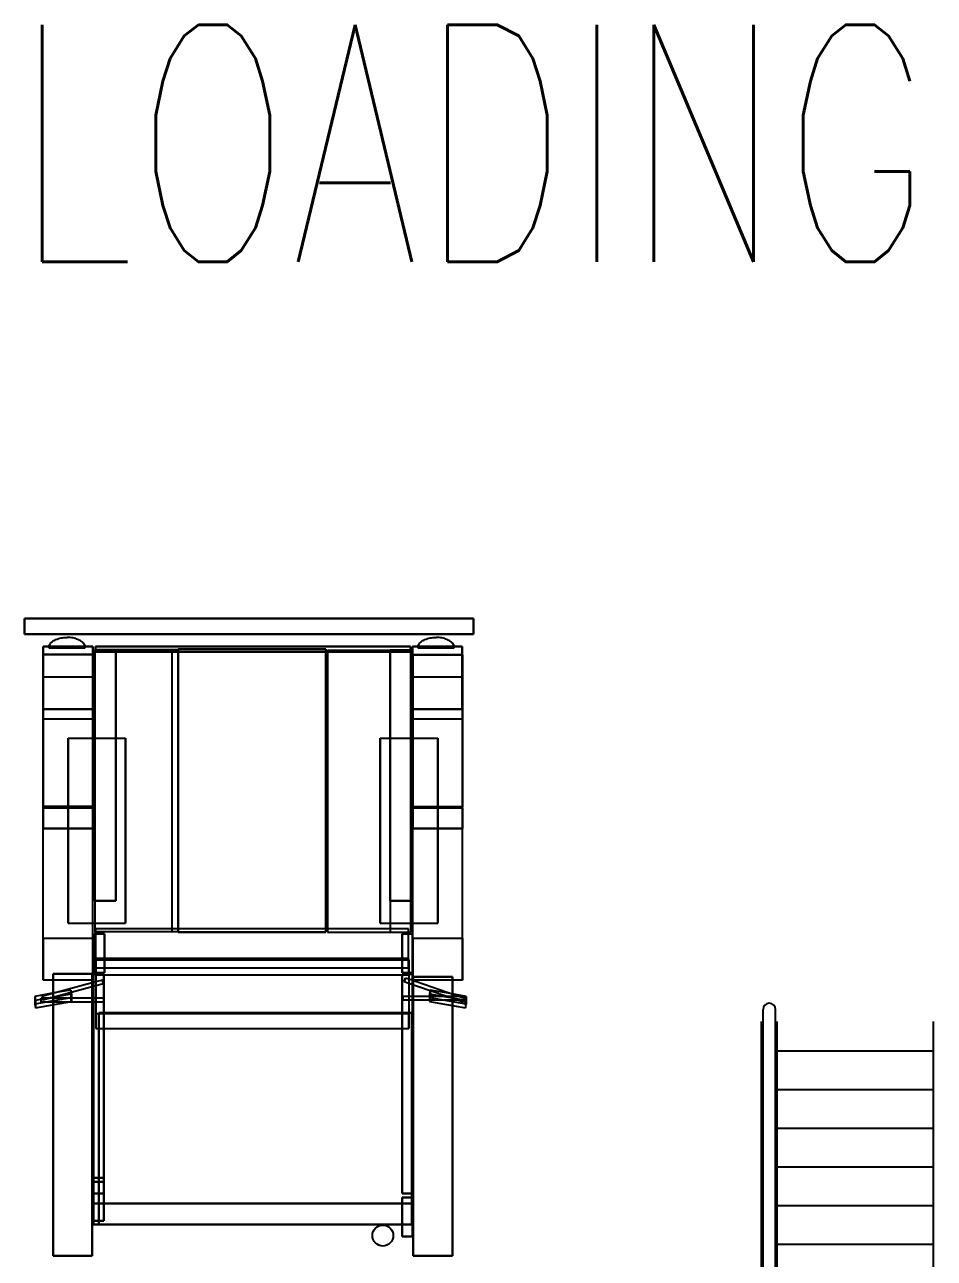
# Model space of a CAD drawing. Header units: inches. Extents: x -430764 to 256483, y 7374 to 217374.
# Drawn here: x -299606 to -293851, y 118949 to 126751 of the extents above; entities that cross this region are included whole.
import ezdxf
from ezdxf.enums import TextEntityAlignment as Align

# ---------------------------------------------------------------- set-up
doc = ezdxf.new("R2010")
doc.units = ezdxf.units.IN
doc.header["$MEASUREMENT"] = 0
doc.layers.add('Labels', color=7, linetype='Continuous', lineweight=5)
doc.layers.add('UNLOADINGAREA-EMBED 1_DWG$0$DwgTemplate', color=7, linetype='Continuous')
doc.styles.add('HZTXT', font='simplexs.shx', dxfattribs={"width": 0.7, "bigfont": 'hztxt.shx'})

msp = doc.modelspace()

# ---------------------------------------------------------------- linework, layer by layer
at = {"layer": 'UNLOADINGAREA-EMBED 1_DWG$0$DwgTemplate', "color": 252, "linetype": 'Continuous'}
for p, q in [((-299605.61167, 122896.46719), (-299605.61167, 122995.52719)), ((-296766.02167, 122995.52719), (-299605.61167, 122995.52719)), ((-299605.61167, 122995.52719), (-296766.02167, 122995.52719)), ((-299605.61167, 122995.52719), (-299605.61167, 122896.46719)), ((-296766.02167, 122995.52719), (-296766.02167, 122896.46719)), ((-296766.02167, 122896.46719), (-296766.02167, 122995.52719)), ((-299605.61167, 122896.46719), (-296766.02167, 122896.46719)), ((-296766.02167, 122896.46719), (-299605.61167, 122896.46719)), ((-299174.40167, 122818.07719), (-299488.09167, 122818.07719)), ((-299488.09167, 122818.07719), (-299174.40167, 122818.07719)), ((-299488.09167, 122421.83719), (-299488.09167, 122818.07719)), ((-299488.09167, 122818.07719), (-299488.09167, 122768.54719)), ((-299221.85167, 122809.88719), (-299452.99167, 122809.88719)), ((-299452.99167, 122809.88719), (-299337.42167, 122809.88719)), ((-299337.42167, 122809.88719), (-299221.85167, 122809.88719)), ((-299174.40167, 122768.54719), (-299174.40167, 122818.07719)), ((-299174.40167, 122818.07719), (-299174.40167, 122421.83719)), ((-298673.27767, 122797.45919), (-299161.97367, 122797.45919)), ((-299161.97367, 122797.45919), (-299161.97367, 121014.37919)), ((-298634.64167, 122797.45919), (-299161.97367, 122797.45919)), ((-299156.85167, 122785.05719), (-299156.85167, 122818.07719)), ((-299156.85167, 122818.07719), (-297165.25167, 122818.07719)), ((-297165.25167, 122818.07719), (-299156.85167, 122818.07719)), ((-299156.85167, 122818.07719), (-299156.85167, 122797.45919)), ((-299156.85167, 122797.45919), (-299156.85167, 122785.05719)), ((-298673.27767, 121014.37919), (-298673.27767, 122797.45919)), ((-298633.65367, 122797.45919), (-298673.27767, 122797.45919)), ((-298634.64167, 122800.52719), (-298634.64167, 121011.33719)), ((-298634.64167, 121032.95619), (-298634.64167, 122800.52719)), ((-298634.64167, 122800.52719), (-297699.81167, 122800.52719)), ((-297699.81167, 122800.52719), (-298634.64167, 122800.52719)), ((-298633.65367, 122797.45919), (-298634.64167, 122797.45919)), ((-298633.65367, 121014.37919), (-298633.65367, 122797.45919)), ((-298633.65367, 122797.45919), (-298633.65367, 121014.37919)), ((-297699.81167, 121011.33719), (-297699.81167, 122800.52719)), ((-297699.81167, 122800.52719), (-297699.81167, 121032.95619)), ((-297165.25167, 122785.05719), (-297165.25167, 122818.07719)), ((-297165.25167, 122818.07719), (-297165.25167, 122785.05719)), ((-297151.86167, 122818.07719), (-297151.86167, 122421.83719)), ((-296838.17167, 122818.07719), (-297151.86167, 122818.07719)), ((-297151.86167, 122818.07719), (-296838.17167, 122818.07719)), ((-297151.86167, 122421.83719), (-297151.86167, 122818.07719)), ((-296887.70167, 122809.88719), (-297118.84167, 122809.88719)), ((-297118.84167, 122809.88719), (-297003.27167, 122809.88719)), ((-297003.27167, 122809.88719), (-296887.70167, 122809.88719)), ((-296838.17167, 122818.07719), (-296838.17167, 122421.83719)), ((-296838.17167, 122766.46719), (-296838.17167, 122818.07719)), ((-299488.09167, 122768.54719), (-299174.40167, 122768.54719)), ((-299174.40167, 122768.54719), (-299488.09167, 122768.54719)), ((-299488.09167, 122768.54719), (-299488.09167, 122421.83719)), ((-299488.09167, 121806.80719), (-299488.09167, 122768.54719)), ((-299488.09167, 122768.54719), (-299488.09167, 121806.80719)), ((-299174.40167, 121806.80719), (-299174.40167, 122768.54719)), ((-299174.40167, 122421.83719), (-299174.40167, 122768.54719)), ((-299174.40167, 122768.54719), (-299174.40167, 121806.80719)), ((-299161.92167, 121210.36719), (-299161.92167, 122795.45719)), ((-299161.92167, 122795.45719), (-299161.92167, 121210.36719)), ((-299029.84167, 122795.45719), (-299161.92167, 122795.45719)), ((-299161.92167, 122795.45719), (-299029.84167, 122795.45719)), ((-299156.85167, 122785.05719), (-297699.81167, 122785.05719)), ((-297165.25167, 122785.05719), (-299156.85167, 122785.05719)), ((-299029.84167, 121210.36719), (-299029.84167, 122795.45719)), ((-299029.84167, 122795.45719), (-299029.84167, 121210.36719)), ((-297699.81167, 122785.05719), (-297690.51667, 122785.05719)), ((-297690.51667, 121032.95619), (-297690.51667, 122795.39219)), ((-297690.51667, 122795.39219), (-297690.51667, 121012.31219)), ((-297690.51667, 122795.39219), (-297294.27667, 122795.39219)), ((-297690.51667, 122795.39219), (-297167.16079, 122795.39219)), ((-297690.51667, 122785.05719), (-297167.16079, 122785.05719)), ((-297294.27667, 122795.39219), (-297162.19667, 122795.39219)), ((-297294.27667, 122795.39219), (-297294.27667, 121012.31219)), ((-297294.21167, 122795.45719), (-297165.25167, 122795.45719)), ((-297162.13167, 122795.45719), (-297294.21167, 122795.45719)), ((-297294.21167, 121210.36719), (-297294.21167, 122795.45719)), ((-297294.21167, 122795.45719), (-297294.21167, 121210.36719)), ((-297167.16079, 122795.39219), (-297165.25167, 122795.39219)), ((-297167.16079, 122785.05719), (-297165.25167, 122785.05719)), ((-297165.25167, 122795.45719), (-297162.13167, 122795.45719)), ((-297165.25167, 122795.39219), (-297162.19667, 122795.39219)), ((-297162.19667, 121012.31219), (-297162.19667, 122795.39219)), ((-297162.13167, 122795.45719), (-297162.13167, 121210.36719)), ((-297162.13167, 121210.36719), (-297162.13167, 122795.45719)), ((-296836.09167, 122766.46719), (-297149.78167, 122766.46719)), ((-297149.78167, 122766.46719), (-296836.09167, 122766.46719)), ((-297149.78167, 121804.85719), (-297149.78167, 122766.46719)), ((-297149.78167, 122766.46719), (-297149.78167, 121804.85719)), ((-296838.17167, 122421.83719), (-296838.17167, 122766.46719)), ((-296836.09167, 122766.46719), (-296836.09167, 121804.85719)), ((-296836.09167, 121804.85719), (-296836.09167, 122766.46719)), ((-299488.03967, 122359.94419), (-299488.03967, 122624.10419)), ((-299174.40167, 122624.10419), (-299488.03967, 122624.10419)), ((-299488.03967, 121806.80719), (-299488.03967, 122624.10419)), ((-299174.34967, 122624.10419), (-299174.40167, 122624.10419)), ((-299174.34967, 122359.94419), (-299174.34967, 122624.10419)), ((-299174.34967, 120708.94419), (-299174.34967, 122624.10419)), ((-296836.11767, 122624.10419), (-297149.80767, 122624.10419)), ((-297149.80767, 122359.94419), (-297149.80767, 122624.10419)), ((-297149.80767, 122421.83719), (-297149.80767, 122624.10419)), ((-296836.11767, 122359.94419), (-296836.11767, 122624.10419)), ((-296836.11767, 121804.85719), (-296836.11767, 122624.10419)), ((-299174.40167, 122421.83719), (-299488.09167, 122421.83719)), ((-299488.09167, 122421.83719), (-299174.40167, 122421.83719)), ((-296838.17167, 122421.83719), (-297151.86167, 122421.83719)), ((-297151.86167, 122421.83719), (-297149.78167, 122421.83719)), ((-297149.80767, 120708.94419), (-297149.80767, 122421.83719)), ((-297149.78167, 122421.83719), (-296838.17167, 122421.83719)), ((-299488.03967, 122359.94419), (-299174.34967, 122359.94419)), ((-299488.03967, 120973.10419), (-299488.03967, 122359.94419)), ((-299174.34967, 120973.10419), (-299174.34967, 122359.94419)), ((-297149.80767, 122359.94419), (-296836.11767, 122359.94419)), ((-297149.80767, 120973.10419), (-297149.80767, 122359.94419)), ((-296836.11767, 120973.10419), (-296836.11767, 122359.94419)), ((-299331.18167, 122239.18719), (-299331.18167, 121069.18719)), ((-299331.18167, 121069.18719), (-299331.18167, 122239.18719)), ((-299331.18167, 122239.18719), (-299174.34967, 122239.18719)), ((-299174.34967, 122239.18719), (-299161.97367, 122239.18719)), ((-299161.97367, 122239.18719), (-298967.96167, 122239.18719)), ((-298967.96167, 122239.18719), (-298967.96167, 121069.18719)), ((-298967.96167, 121069.18719), (-298967.96167, 122239.18719)), ((-297356.22167, 122239.18719), (-297356.22167, 121069.18719)), ((-297356.22167, 121069.18719), (-297356.22167, 122239.18719)), ((-297356.22167, 122239.18719), (-297162.13167, 122239.18719)), ((-297162.13167, 122239.18719), (-297149.80767, 122239.18719)), ((-297149.80767, 122239.18719), (-296993.00167, 122239.18719)), ((-296993.00167, 122239.18719), (-296993.00167, 121069.18719)), ((-296993.00167, 121069.18719), (-296993.00167, 122239.18719)), ((-299488.09167, 121806.80719), (-299174.40167, 121806.80719)), ((-299174.40167, 121806.80719), (-299488.09167, 121806.80719)), ((-299174.40167, 121798.61719), (-299488.09167, 121798.61719)), ((-299488.09167, 121798.61719), (-299488.09167, 121666.53719)), ((-299488.09167, 121798.61719), (-299174.40167, 121798.61719)), ((-299488.09167, 121666.53719), (-299488.09167, 121798.61719)), ((-299488.03967, 121798.61719), (-299488.03967, 121806.80719)), ((-299488.03967, 121676.50345), (-299488.03967, 121798.61719)), ((-299174.40167, 121798.61719), (-299174.40167, 121666.53719)), ((-299174.40167, 121676.50345), (-299174.40167, 121798.61719)), ((-296836.09167, 121804.85719), (-297149.78167, 121804.85719)), ((-297149.78167, 121804.85719), (-296836.09167, 121804.85719)), ((-296836.09167, 121798.61719), (-297149.78167, 121798.61719)), ((-297149.78167, 121798.61719), (-296836.09167, 121798.61719)), ((-297149.78167, 121798.61719), (-297149.78167, 121676.50345)), ((-297149.78167, 121666.53719), (-297149.78167, 121798.61719)), ((-296836.11767, 121798.61719), (-296836.11767, 121804.85719)), ((-296836.11767, 121676.50345), (-296836.11767, 121798.61719)), ((-296836.09167, 121798.61719), (-296836.09167, 121666.53719)), ((-296836.09167, 121666.53719), (-296836.09167, 121798.61719)), ((-299174.40167, 121666.53719), (-299488.09167, 121666.53719)), ((-299488.09167, 121666.53719), (-299488.03967, 121666.53719)), ((-299488.03967, 120708.94419), (-299488.03967, 121676.50345)), ((-299488.03967, 121666.53719), (-299174.40167, 121666.53719)), ((-299174.40167, 121666.53719), (-299174.40167, 121676.50345)), ((-297149.78167, 121676.50345), (-297149.78167, 121666.53719)), ((-297149.78167, 121666.53719), (-296836.11767, 121666.53719)), ((-296836.09167, 121666.53719), (-297149.78167, 121666.53719)), ((-296836.11767, 120708.94419), (-296836.11767, 121676.50345)), ((-296836.11767, 121666.53719), (-296836.09167, 121666.53719)), ((-299161.92167, 121210.36719), (-299029.84167, 121210.36719)), ((-299029.84167, 121210.36719), (-299161.92167, 121210.36719)), ((-297162.19667, 121210.36719), (-297294.21167, 121210.36719)), ((-297294.21167, 121210.36719), (-297162.13167, 121210.36719)), ((-297162.13167, 121210.36719), (-297162.19667, 121210.36719)), ((-299331.18167, 121069.18719), (-299174.34967, 121069.18719)), ((-299174.34967, 121069.18719), (-299161.97367, 121069.18719)), ((-299161.97367, 121069.18719), (-298967.96167, 121069.18719)), ((-298673.27767, 121014.37919), (-299161.97367, 121014.37919)), ((-299157.83967, 121014.37919), (-299161.97367, 121014.37919)), ((-297176.63967, 121032.95619), (-299157.83967, 121032.95619)), ((-299157.83967, 121032.95619), (-299157.83967, 120785.30619)), ((-299157.83967, 120846.18682), (-299157.83967, 121032.95619)), ((-298633.65367, 121014.37919), (-299157.83967, 121014.37919)), ((-298633.65367, 121014.37919), (-298673.27767, 121014.37919)), ((-298634.64167, 121011.33719), (-298634.64167, 121032.95619)), ((-298634.64167, 121011.33719), (-297699.81167, 121011.33719)), ((-297699.81167, 121011.33719), (-298634.64167, 121011.33719)), ((-297699.81167, 121032.95619), (-297699.81167, 121011.33719)), ((-297690.51667, 121012.31219), (-297690.51667, 121032.95619)), ((-297690.51667, 121012.31219), (-297176.63967, 121012.31219)), ((-297690.51667, 121012.31219), (-297294.27667, 121012.31219)), ((-297356.22167, 121069.18719), (-297162.19667, 121069.18719)), ((-297294.27667, 121012.31219), (-297162.19667, 121012.31219)), ((-297176.63967, 120846.18682), (-297176.63967, 121032.95619)), ((-297176.63967, 120785.30619), (-297176.63967, 121032.95619)), ((-297176.63967, 121012.31219), (-297162.19667, 121012.31219)), ((-297162.19667, 121069.18719), (-297149.80767, 121069.18719)), ((-297149.80767, 121069.18719), (-296993.00167, 121069.18719)), ((-299488.03967, 120973.10419), (-299174.34967, 120973.10419)), ((-299488.03967, 120973.10419), (-299488.03967, 120708.94419)), ((-299174.34967, 120973.10419), (-299174.34967, 120708.94419)), ((-299166.08167, 121001.97719), (-299100.04167, 121001.97719)), ((-299166.08167, 121001.97719), (-299166.08167, 120754.32719)), ((-299157.83967, 121001.97719), (-299166.08167, 121001.97719)), ((-299166.08167, 120754.32719), (-299166.08167, 121001.97719)), ((-299100.04167, 121001.97719), (-299157.83967, 121001.97719)), ((-299100.04167, 120754.32719), (-299100.04167, 121001.97719)), ((-299100.04167, 121001.97719), (-299100.04167, 120754.32719)), ((-297217.90167, 120754.32719), (-297217.90167, 121001.97719)), ((-297176.63967, 121001.97719), (-297217.90167, 121001.97719)), ((-297217.90167, 121001.97719), (-297151.86167, 121001.97719)), ((-297217.90167, 121001.97719), (-297217.90167, 120754.32719)), ((-297151.86167, 121001.97719), (-297176.63967, 121001.97719)), ((-297151.86167, 121001.97719), (-297151.86167, 120754.32719)), ((-297151.86167, 120754.32719), (-297151.86167, 121001.97719)), ((-297149.80767, 120973.10419), (-297149.80767, 120708.94419)), ((-297149.80767, 120973.10419), (-296836.11767, 120973.10419)), ((-296836.11767, 120973.10419), (-296836.11767, 120708.94419)), ((-299157.83967, 120846.18682), (-299157.83967, 120839.99557)), ((-297176.63967, 120846.18682), (-299157.83967, 120846.18682)), ((-297176.63967, 120839.99557), (-297176.63967, 120846.18682)), ((-299157.83967, 120839.99557), (-297176.63967, 120839.99557)), ((-299157.83967, 120839.99557), (-299157.83967, 120785.87318)), ((-299157.83967, 120785.87318), (-299157.83967, 120785.30619)), ((-299157.83967, 120785.30619), (-297176.63967, 120785.30619)), ((-299155.78567, 120834.08053), (-299155.78567, 120822.25518)), ((-299155.78567, 120834.08053), (-299155.78567, 120741.00069)), ((-297176.63967, 120834.08053), (-299155.78567, 120834.08053)), ((-299155.78567, 120822.25518), (-299155.78567, 120495.27769)), ((-297176.63967, 120839.99557), (-297176.63967, 120822.25518)), ((-297174.58567, 120834.08053), (-297176.63967, 120834.08053)), ((-297176.63967, 120822.25518), (-297176.63967, 120785.30619)), ((-297174.58567, 120741.00069), (-297174.58567, 120834.08053)), ((-297174.58567, 120834.08053), (-297174.58567, 120605.75669)), ((-299426.08167, 120708.94419), (-299488.03967, 120708.94419)), ((-299155.78567, 120697.05119), (-299459.88045, 120615.56929)), ((-299426.08167, 120748.21719), (-299426.08167, 118965.00719)), ((-299426.08167, 120709.5858), (-299426.08167, 120748.21719)), ((-299178.43167, 120748.21719), (-299426.08167, 120748.21719)), ((-299426.08167, 120748.21719), (-299178.43167, 120748.21719)), ((-299426.08167, 120626.237), (-299426.08167, 120709.5858)), ((-299178.43167, 120708.94419), (-299426.08167, 120708.94419)), ((-299178.43167, 120748.21719), (-299178.43167, 120709.5858)), ((-299178.43167, 118965.00719), (-299178.43167, 120748.21719)), ((-299178.43167, 120709.5858), (-299178.43167, 120690.98322)), ((-299174.34967, 120708.94419), (-299178.43167, 120708.94419)), ((-299178.43167, 120690.98322), (-299178.43167, 120665.34461)), ((-299170.24167, 120746.13719), (-299104.20167, 120746.13719)), ((-299170.24167, 119359.29719), (-299170.24167, 120746.13719)), ((-299155.78567, 120746.13719), (-299170.24167, 120746.13719)), ((-299170.24167, 120746.13719), (-299170.24167, 120693.17772)), ((-299170.24167, 119458.35719), (-299170.24167, 120746.13719)), ((-299170.24167, 120746.13719), (-299170.24167, 120693.17772)), ((-299170.24167, 120693.17772), (-299170.24167, 120667.53911)), ((-299170.24167, 120693.17772), (-299170.24167, 120667.53911)), ((-299100.04167, 120754.32719), (-299166.08167, 120754.32719)), ((-299166.08167, 120754.32719), (-299155.78567, 120754.32719)), ((-299155.78567, 120754.32719), (-299100.04167, 120754.32719)), ((-299104.20167, 120746.13719), (-299155.78567, 120746.13719)), ((-299155.78567, 120741.00069), (-297174.58567, 120741.00069)), ((-299155.78567, 120741.00069), (-299155.78567, 120402.19785)), ((-299114.14427, 120708.20897), (-299155.78567, 120697.05119)), ((-299107.73462, 120684.28781), (-299114.14427, 120708.20897)), ((-299114.14427, 120708.20897), (-299110.93944, 120696.24839)), ((-299110.93944, 120696.24839), (-299107.73462, 120684.28781)), ((-299104.20167, 120746.13719), (-299104.20167, 119458.35719)), ((-299104.20167, 119433.52719), (-299104.20167, 120746.13719)), ((-299104.20167, 120746.13719), (-299104.20167, 119359.29719)), ((-299104.20167, 119458.35719), (-299104.20167, 120746.13719)), ((-297151.86167, 120754.32719), (-297217.90167, 120754.32719)), ((-297217.90167, 120754.32719), (-297174.58567, 120754.32719)), ((-297217.90167, 119359.29719), (-297217.90167, 120746.13719)), ((-297174.58567, 120746.13719), (-297217.90167, 120746.13719)), ((-297217.90167, 120746.13719), (-297217.90167, 119359.29719)), ((-297217.90167, 120746.13719), (-297151.86167, 120746.13719)), ((-297204.96412, 120697.76489), (-297196.90142, 120721.18065)), ((-297200.93277, 120709.47277), (-297204.96412, 120697.76489)), ((-297174.58567, 120687.30474), (-297204.96412, 120697.76489)), ((-297196.90142, 120721.18065), (-297200.93277, 120709.47277)), ((-297174.58567, 120713.49672), (-297196.90142, 120721.18065)), ((-297174.58567, 120754.32719), (-297151.86167, 120754.32719)), ((-297151.86167, 120746.13719), (-297174.58567, 120746.13719)), ((-297174.58567, 120741.00069), (-297174.58567, 120402.19785)), ((-296884.83245, 120613.72664), (-297174.58567, 120713.49672)), ((-297151.86167, 120746.13719), (-297151.86167, 119359.29719)), ((-297151.86167, 120705.67222), (-297151.86167, 120746.13719)), ((-297151.86167, 120679.48024), (-297151.86167, 120705.67222)), ((-297147.70167, 120708.94419), (-297149.80767, 120708.94419)), ((-297147.70167, 120711.36651), (-297147.70167, 120728.58719)), ((-296900.05167, 120728.58719), (-297147.70167, 120728.58719)), ((-297147.70167, 120728.58719), (-296900.05167, 120728.58719)), ((-297147.70167, 120728.58719), (-297147.70167, 118964.09719)), ((-297147.70167, 120704.23981), (-297147.70167, 120711.36651)), ((-296900.05167, 120708.94419), (-297147.70167, 120708.94419)), ((-297147.70167, 120678.04784), (-297147.70167, 120704.23981)), ((-296900.05167, 120728.58719), (-296900.05167, 120711.36651)), ((-296900.05167, 118964.09719), (-296900.05167, 120728.58719)), ((-296900.05167, 120711.36651), (-296900.05167, 120621.14473)), ((-296836.11767, 120708.94419), (-296900.05167, 120708.94419)), ((-299408.62251, 120629.30381), (-299542.0981, 120605.85802)), ((-299537.79771, 120581.56206), (-299310.16924, 120621.54637)), ((-299459.88045, 120615.56929), (-299496.88273, 120605.65457)), ((-299312.38711, 120629.45138), (-299490.47308, 120581.73341)), ((-299426.08167, 120552.26165), (-299426.08167, 120626.237)), ((-299314.46964, 120645.84233), (-299408.62251, 120629.30381)), ((-299311.6055, 120629.66081), (-299314.46964, 120645.84233)), ((-299314.46964, 120645.84233), (-299314.46964, 120640.23101)), ((-299314.46964, 120640.23101), (-299314.46964, 120596.91832)), ((-299155.78567, 120671.41258), (-299312.38711, 120629.45138)), ((-299310.16924, 120621.54637), (-299311.6055, 120629.66081)), ((-299310.16924, 120621.54637), (-299310.16924, 120593.36769)), ((-299178.43167, 120665.34461), (-299178.43167, 120593.36769)), ((-299170.24167, 120667.53911), (-299170.24167, 120593.36769)), ((-299170.24167, 120667.53911), (-299170.24167, 120593.36769)), ((-299107.73462, 120684.28781), (-299155.78567, 120671.41258)), ((-297040.67339, 120641.19503), (-297174.58567, 120687.30474)), ((-297151.86167, 120605.75669), (-297151.86167, 120679.48024)), ((-297147.70167, 120605.75669), (-297147.70167, 120678.04784)), ((-297041.43016, 120641.4556), (-297044.9541, 120621.54637)), ((-297044.9541, 120621.54637), (-297044.9541, 120605.75669)), ((-297044.9541, 120621.54637), (-296817.32564, 120581.56206)), ((-297040.65371, 120645.84233), (-297041.43016, 120641.4556)), ((-296830.31192, 120568.76173), (-297040.67339, 120641.19503)), ((-296912.96252, 120623.4126), (-297040.65371, 120645.84233)), ((-297040.65371, 120645.84233), (-297040.65371, 120641.22547)), ((-297040.65371, 120641.22547), (-297040.65371, 120605.75669)), ((-296813.02524, 120605.85802), (-296912.96252, 120623.4126)), ((-296900.05167, 120621.14473), (-296900.05167, 120547.16938)), ((-296822.24922, 120592.17749), (-296884.83245, 120613.72664)), ((-299542.0981, 120605.85802), (-299537.79771, 120581.56206)), ((-299542.0981, 120605.85802), (-299542.0981, 120556.93401)), ((-299314.46964, 120596.91832), (-299542.0981, 120556.93401)), ((-299542.0981, 120556.93401), (-299537.79771, 120532.63806)), ((-299537.79771, 120581.56206), (-299537.79771, 120532.63806)), ((-299537.79771, 120532.63806), (-299310.16924, 120572.62236)), ((-299500.42867, 120593.36769), (-299500.42867, 120568.60269)), ((-299500.42867, 120568.60269), (-299500.42867, 120593.36769)), ((-299342.53056, 120593.36769), (-299500.42867, 120593.36769)), ((-299482.4454, 120568.60269), (-299500.42867, 120568.60269)), ((-299490.47308, 120581.73341), (-299496.88273, 120605.65457)), ((-299496.88273, 120605.65457), (-299493.6779, 120593.69399)), ((-299493.6779, 120593.69399), (-299490.47308, 120581.73341)), ((-299333.05302, 120568.60269), (-299482.4454, 120568.60269)), ((-299426.08167, 118965.00719), (-299426.08167, 120552.26165)), ((-299313.59719, 120593.36769), (-299342.53056, 120593.36769)), ((-299155.78567, 120568.60269), (-299333.05302, 120568.60269)), ((-299310.16924, 120572.62236), (-299314.46964, 120596.91832)), ((-299155.78567, 120593.36769), (-299313.59719, 120593.36769)), ((-299310.16924, 120593.36769), (-299310.16924, 120573.0229)), ((-299310.16924, 120573.0229), (-299310.16924, 120572.62236)), ((-299178.43167, 120593.36769), (-299178.43167, 120568.60269)), ((-299178.43167, 120568.60269), (-299178.43167, 118965.00719)), ((-299170.24167, 120593.36769), (-299170.24167, 120568.60269)), ((-299170.24167, 120593.36769), (-299170.24167, 120568.60269)), ((-299170.24167, 120568.60269), (-299170.24167, 119433.52719)), ((-299170.24167, 120568.60269), (-299170.24167, 119458.35719)), ((-299104.18867, 120593.36769), (-299155.78567, 120593.36769)), ((-299104.18867, 120568.60269), (-299155.78567, 120568.60269)), ((-299104.18867, 120593.36769), (-299104.18867, 120568.60269)), ((-299104.18867, 120568.60269), (-299104.18867, 120593.36769)), ((-297213.79367, 120605.75669), (-297213.79367, 120594.23881)), ((-297213.79367, 120580.99169), (-297213.79367, 120605.75669)), ((-296817.55367, 120605.75669), (-297213.79367, 120605.75669)), ((-297213.79367, 120594.23881), (-297213.79367, 120580.99169)), ((-297174.58567, 120580.99169), (-297213.79367, 120580.99169)), ((-297174.58567, 120605.75669), (-297174.58567, 120594.23881)), ((-297174.58567, 120594.23881), (-297174.58567, 120501.47719)), ((-297043.70007, 120580.99169), (-297174.58567, 120580.99169)), ((-297151.86167, 120580.99169), (-297151.86167, 120605.75669)), ((-297151.86167, 119359.29719), (-297151.86167, 120580.99169)), ((-297147.70167, 120580.99169), (-297147.70167, 120605.75669)), ((-297147.70167, 118964.09719), (-297147.70167, 120580.99169)), ((-297044.9541, 120605.75669), (-297044.9541, 120580.99169)), ((-297040.65371, 120596.91832), (-297044.9541, 120572.62236)), ((-297044.9541, 120580.99169), (-297044.9541, 120572.62236)), ((-297044.9541, 120572.62236), (-296817.32564, 120532.63806)), ((-296942.67209, 120580.99169), (-297043.70007, 120580.99169)), ((-297040.65371, 120605.75669), (-297040.65371, 120597.30726)), ((-297040.65371, 120597.30726), (-297040.65371, 120596.91832)), ((-296813.02524, 120556.93401), (-297040.65371, 120596.91832)), ((-296817.55367, 120580.99169), (-296942.67209, 120580.99169)), ((-296900.05167, 120547.16938), (-296900.05167, 118964.09719)), ((-296830.31192, 120568.76173), (-296822.24922, 120592.17749)), ((-296826.28057, 120580.46961), (-296830.31192, 120568.76173)), ((-296822.24922, 120592.17749), (-296826.28057, 120580.46961)), ((-296817.55367, 120605.75669), (-296817.55367, 120580.99169)), ((-296817.55367, 120580.99169), (-296817.55367, 120605.75669)), ((-296817.32564, 120581.56206), (-296813.02524, 120605.85802)), ((-296817.32564, 120581.56206), (-296817.32564, 120532.63806)), ((-296817.32564, 120532.63806), (-296813.02524, 120556.93401)), ((-296813.02524, 120605.85802), (-296813.02524, 120556.93401)), ((-299155.78567, 120495.27769), (-299155.78567, 120402.19785)), ((-299137.22167, 120495.27769), (-299155.78567, 120495.27769)), ((-299137.22167, 120501.47719), (-297156.02167, 120501.47719)), ((-299137.22167, 120501.47719), (-299137.22167, 119162.21719)), ((-299137.22167, 119162.21719), (-299137.22167, 120501.47719)), ((-297156.02167, 120501.47719), (-299137.22167, 120501.47719)), ((-297174.58567, 120495.27769), (-299137.22167, 120495.27769)), ((-297174.58567, 120501.47719), (-297174.58567, 120495.27769)), ((-297174.58567, 120402.19785), (-297174.58567, 120495.27769)), ((-297156.02167, 119162.21719), (-297156.02167, 120501.47719)), ((-297156.02167, 120501.47719), (-297156.02167, 119162.21719)), ((-294934.46597, 118566.82297), (-294934.46597, 120523.11227)), ((-294855.87837, 118566.82297), (-294855.87837, 120523.11227)), ((-299155.78567, 120402.19785), (-299137.22167, 120402.19785)), ((-299137.22167, 120402.19785), (-297174.58567, 120402.19785)), ((-294945.52767, 118665.71787), (-294945.52767, 120447.33343)), ((-294844.81667, 118665.71787), (-294844.81667, 120447.33343)), ((-293856.81667, 118665.71787), (-293856.81667, 120447.33343)), ((-294844.81667, 120260.32209), (-293856.81667, 120260.32209)), ((-294844.81667, 120015.78593), (-293856.81667, 120015.78593)), ((-294844.81667, 119771.24977), (-293856.81667, 119771.24977)), ((-294844.81667, 119526.71361), (-293856.81667, 119526.71361)), ((-299170.24167, 119458.35719), (-299137.22167, 119458.35719)), ((-299104.20167, 119458.35719), (-299170.24167, 119458.35719)), ((-299137.22167, 119458.35719), (-299104.20167, 119458.35719)), ((-299170.24167, 119433.52719), (-299104.20167, 119433.52719)), ((-299137.22167, 119433.52719), (-299170.24167, 119433.52719)), ((-299170.24167, 119433.52719), (-299170.24167, 119359.29719)), ((-299170.24167, 119185.87719), (-299170.24167, 119433.52719)), ((-299170.24167, 119433.52719), (-299170.24167, 119296.24719)), ((-299104.20167, 119433.52719), (-299137.22167, 119433.52719)), ((-299104.20167, 119433.52719), (-299104.20167, 119185.87719)), ((-299104.20167, 119185.87719), (-299104.20167, 119433.52719)), ((-299104.20167, 119359.29719), (-299104.20167, 119433.52719)), ((-299104.20167, 119359.29719), (-299170.24167, 119359.29719)), ((-299170.24167, 119359.29719), (-299104.20167, 119359.29719)), ((-299137.22167, 119296.24719), (-299170.24167, 119296.24719)), ((-299170.24167, 119296.24719), (-297156.02167, 119296.24719)), ((-299170.24167, 119296.24719), (-299170.24167, 119162.21719)), ((-299170.24167, 119162.21719), (-299170.24167, 119296.24719)), ((-299170.24167, 119296.24719), (-299170.24167, 119185.87719)), ((-297156.02167, 119296.24719), (-299137.22167, 119296.24719)), ((-297217.90167, 119359.29719), (-297156.02167, 119359.29719)), ((-297151.86167, 119359.29719), (-297217.90167, 119359.29719)), ((-297217.90167, 119334.46719), (-297151.86167, 119334.46719)), ((-297156.02167, 119334.46719), (-297217.90167, 119334.46719)), ((-297217.90167, 119334.46719), (-297217.90167, 119162.21719)), ((-297217.90167, 119086.81719), (-297217.90167, 119334.46719)), ((-297156.02167, 119359.29719), (-297151.86167, 119359.29719)), ((-297151.86167, 119334.46719), (-297156.02167, 119334.46719)), ((-297156.02167, 119162.21719), (-297156.02167, 119296.24719)), ((-297156.02167, 119296.24719), (-297156.02167, 119162.21719)), ((-297151.86167, 119334.46719), (-297151.86167, 119086.81719)), ((-297151.86167, 119086.81719), (-297151.86167, 119334.46719)), ((-294844.81667, 119282.17744), (-293856.81667, 119282.17744)), ((-299104.20167, 119185.87719), (-299170.24167, 119185.87719)), ((-299170.24167, 119185.87719), (-299104.20167, 119185.87719)), ((-299170.24167, 119162.21719), (-299137.22167, 119162.21719)), ((-297156.02167, 119162.21719), (-299170.24167, 119162.21719)), ((-299137.22167, 119162.21719), (-297156.02167, 119162.21719)), ((-299137.22167, 119162.21719), (-297156.02167, 119162.21719)), ((-297156.02167, 119162.21719), (-299137.22167, 119162.21719)), ((-297217.90167, 119162.21719), (-297217.90167, 119086.81719)), ((-297151.86167, 119086.81719), (-297217.90167, 119086.81719)), ((-297217.90167, 119086.81719), (-297151.86167, 119086.81719)), ((-294844.81667, 119037.64128), (-293856.81667, 119037.64128)), ((-299178.43167, 118965.00719), (-299426.08167, 118965.00719)), ((-299426.08167, 118965.00719), (-299178.43167, 118965.00719)), ((-297147.70167, 118964.09719), (-296900.05167, 118964.09719)), ((-296900.05167, 118964.09719), (-297147.70167, 118964.09719))]:
    msp.add_line(p, q, dxfattribs=at)
msp.add_circle((-297339.71167, 119093.05719), 66.04, dxfattribs=at)
msp.add_circle((-297339.71167, 119093.05719), 66.04, dxfattribs=at)
for centre, radius, start, end in [((-299414.72081, 122809.86178), 38.27088, 167.60413083, 179.961951735), ((-299260.12254, 122809.86178), 38.27088, 0.038048265, 12.39586917), ((-297080.57081, 122809.86178), 38.27088, 167.60413083, 179.961951735), ((-296925.97254, 122809.86178), 38.27088, 0.038048265, 12.39586917), ((-294895.17217, 120523.11227), 39.2938, 0, 180), ((-294895.17217, 120523.11227), 39.2938, 0, 180)]:
    msp.add_arc(centre, radius, start, end, dxfattribs=at)
for points in [[(-299452.0995, 122818.07719), (-299451.81992, 122819.35549), (-299451.47486, 122820.62912), (-299451.06491, 122821.89589), (-299449.69662, 122826.12402), (-299447.60345, 122830.27544), (-299444.82508, 122834.27141), (-299441.49273, 122839.06415), (-299437.17361, 122843.63258), (-299431.98529, 122847.85236), (-299425.17532, 122853.39106), (-299416.86448, 122858.32597), (-299407.44018, 122862.42704), (-299397.81175, 122866.61693), (-299387.02374, 122869.93487), (-299375.60075, 122872.2195), (-299364.17776, 122874.50413), (-299352.12348, 122875.75472), (-299340.02408, 122875.91045), (-299339.15676, 122875.92161), (-299338.28922, 122875.92719), (-299337.42167, 122875.92719)], [(-299222.74385, 122818.07719), (-299223.02343, 122819.35549), (-299223.36849, 122820.62912), (-299223.77844, 122821.89589), (-299225.14672, 122826.12402), (-299227.2399, 122830.27544), (-299230.01827, 122834.27141), (-299233.35062, 122839.06415), (-299237.66973, 122843.63258), (-299242.85806, 122847.85236), (-299249.66803, 122853.39106), (-299257.97887, 122858.32597), (-299267.40316, 122862.42704), (-299277.03159, 122866.61693), (-299287.8196, 122869.93487), (-299299.2426, 122872.2195), (-299310.66559, 122874.50413), (-299322.71987, 122875.75472), (-299334.81926, 122875.91045), (-299335.68659, 122875.92161), (-299336.55413, 122875.92719), (-299337.42167, 122875.92719)], [(-297117.9495, 122818.07719), (-297117.66992, 122819.35549), (-297117.32486, 122820.62912), (-297116.91491, 122821.89589), (-297115.54662, 122826.12402), (-297113.45345, 122830.27544), (-297110.67508, 122834.27141), (-297107.34273, 122839.06415), (-297103.02361, 122843.63258), (-297097.83529, 122847.85236), (-297091.02532, 122853.39106), (-297082.71448, 122858.32597), (-297073.29018, 122862.42704), (-297063.66175, 122866.61693), (-297052.87374, 122869.93487), (-297041.45075, 122872.2195), (-297030.02776, 122874.50413), (-297017.97348, 122875.75472), (-297005.87408, 122875.91045), (-297005.00676, 122875.92161), (-297004.13922, 122875.92719), (-297003.27167, 122875.92719)], [(-296888.59385, 122818.07719), (-296888.87343, 122819.35549), (-296889.21849, 122820.62912), (-296889.62844, 122821.89589), (-296890.99672, 122826.12402), (-296893.0899, 122830.27544), (-296895.86827, 122834.27141), (-296899.20062, 122839.06415), (-296903.51973, 122843.63258), (-296908.70806, 122847.85236), (-296915.51803, 122853.39106), (-296923.82887, 122858.32597), (-296933.25316, 122862.42704), (-296942.88159, 122866.61693), (-296953.6696, 122869.93487), (-296965.0926, 122872.2195), (-296976.51559, 122874.50413), (-296988.56987, 122875.75472), (-297000.66926, 122875.91045), (-297001.53659, 122875.92161), (-297002.40413, 122875.92719), (-297003.27167, 122875.92719)]]:
    msp.add_open_spline(points, degree=3, knots=[0.1243358603, 0.1243358603, 0.1243358603, 0.1243358603, 0.1828571429, 0.1828571429, 0.1828571429, 0.378184786, 0.378184786, 0.378184786, 0.612459265, 0.612459265, 0.612459265, 0.9199578567, 0.9199578567, 0.9199578567, 1.234117122, 1.234117122, 1.234117122, 1.5482763874, 1.5482763874, 1.5482763874, 1.5707963268, 1.5707963268, 1.5707963268, 1.5707963268], dxfattribs=at)

# ---------------------------------------------------------------- texts
at = {"layer": 'Labels', "style": 'HZTXT', "width": 0.7}
msp.add_text('LOADING AREA', height=1500, dxfattribs=at).set_placement((-294703.15539, 126000.64104), align=Align.MIDDLE_CENTER)

doc.saveas('drawing.dxf')
